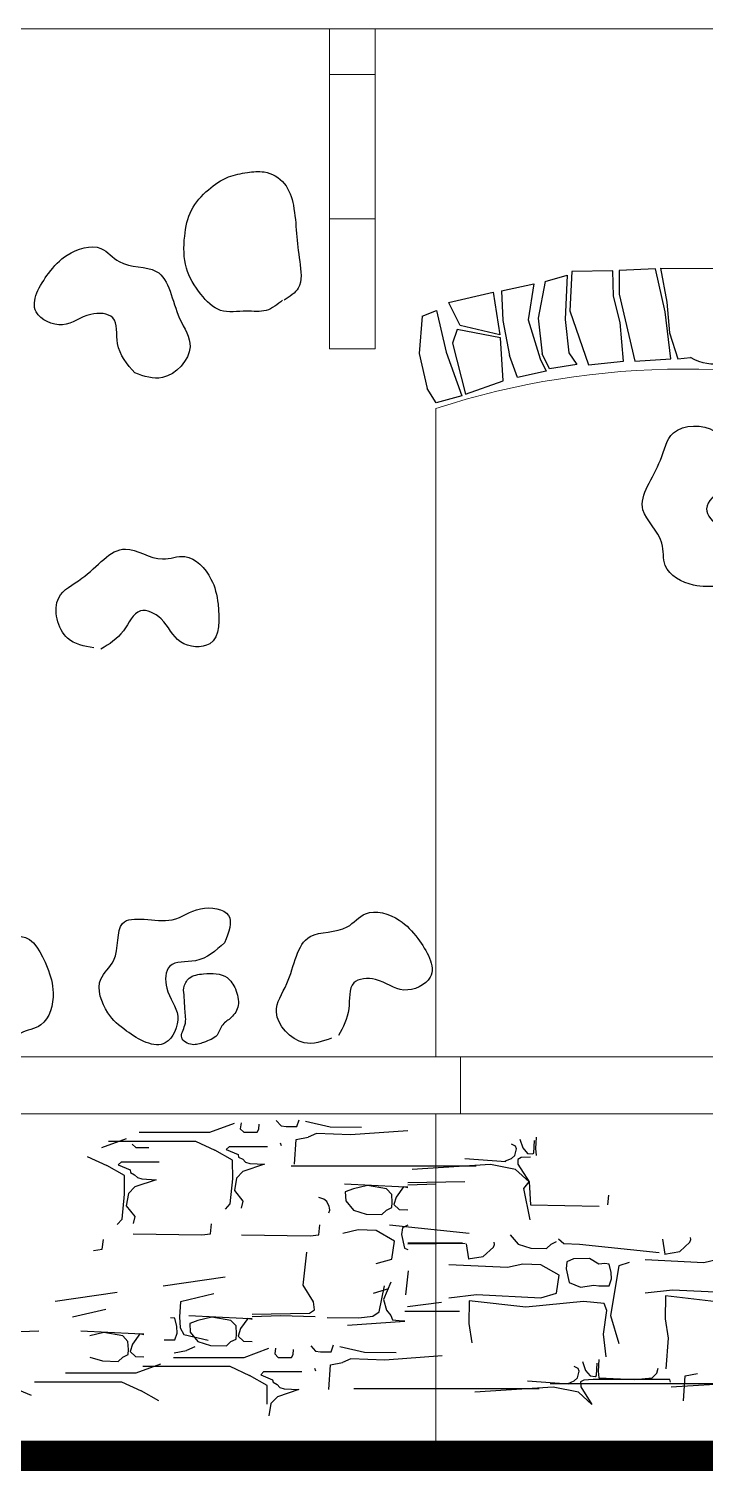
# Model space of a CAD drawing. Header units: millimetres. Extents: x 85048 to 158814, y 1395 to 38919.
# Drawn here: x 119170 to 120951, y 23374 to 27169 of the extents above; entities that cross this region are included whole.
import ezdxf

# ---------------------------------------------------------------- set-up
doc = ezdxf.new("R2010")
doc.units = ezdxf.units.MM
doc.layers.add('hatches', color=8, linetype='Continuous')
doc.layers.add('wall', color=5, linetype='Continuous')

msp = doc.modelspace()

# ---------------------------------------------------------------- linework, layer by layer
at = {"layer": 'hatches', "color": 252, "ltscale": 50, "true_color": 0x8f9991}
for p, q in [((120600.1, 26531.2, 0.3), (120594.7, 26427.1, 0.3)), ((120707.6, 26532.6, 0.3), (120600.1, 26531.2, 0.3)), ((120709.4, 26466.2, 0.3), (120707.6, 26532.6, 0.3)), ((120820.3, 26537.7, 0.3), (120724.8, 26533.5, 0.3)), ((120724.8, 26533.5, 0.3), (120724.8, 26471.2, 0.3)), ((120845.3, 26424.7, 0.3), (120820.3, 26537.7, 0.3)), ((120833.5, 26539.9, 0.3), (120994.4, 26538.7, 0.3)), ((120833.5, 26539.9, 0.3), (120850.4, 26450.5, 0.3)), ((120414.4, 26479.8, 0.3), (120499.7, 26498.2, 0.3)), ((120414.4, 26479.8, 0.3), (120499.7, 26498.2, 0.3)), ((120499.7, 26498.2, 0.3), (120484.6, 26404.1, 0.3)), ((120529.8, 26504.9, 0.3), (120511.6, 26408.3, 0.3)), ((120529.8, 26504.9, 0.3), (120587.3, 26521.3, 0.3)), ((120587.3, 26521.3, 0.3), (120582, 26404.2, 0.3)), ((120275.5, 26449.3, 0), (120392.4, 26476.1, 0)), ((120392.4, 26476.1, 0), (120410.3, 26364.7, 0)), ((120414.4, 26479.8, 0.3), (120418, 26402.4, 0.3)), ((120414.4, 26479.8, 0.3), (120418, 26402.4, 0.3)), ((120726.8, 26396.5, 0.3), (120709.4, 26466.2, 0.3)), ((120724.8, 26471.2, 0.3), (120766.2, 26295.1, 0.3)), ((120205.8, 26413, 0.3), (120243.6, 26428.5, 0.3)), ((120243.6, 26428.5, 0.3), (120268.8, 26318.7, 0.3)), ((120306, 26388.7, 0), (120276.1, 26448.1, 0)), ((120594.7, 26427.1, 0.3), (120643.9, 26285.7, 0.3)), ((120860.8, 26301, 0.3), (120845.3, 26424.7, 0.3)), ((120850.4, 26450.5, 0.3), (120857.3, 26369.7, 0.3)), ((120205.8, 26413, 0.3), (120198.4, 26315, 0.3)), ((120297.6, 26378.4, 0), (120285.5, 26342.3, 0)), ((120297.6, 26378.4, 0), (120285.5, 26342.3, 0)), ((120412, 26356.1, 0), (120297.6, 26378.4, 0)), ((120412, 26356.1, 0), (120297.6, 26378.4, 0)), ((120410.3, 26364.7, 0), (120306, 26388.7, 0)), ((120410.3, 26364.7, 0), (120306, 26388.7, 0)), ((120418, 26402.4, 0.3), (120435.9, 26309.5, 0.3)), ((120418, 26402.4, 0.3), (120435.9, 26309.5, 0.3)), ((120484.6, 26404.1, 0.3), (120516.5, 26301.1, 0.3)), ((120511.6, 26408.3, 0.3), (120521.8, 26314.2, 0.3)), ((120582, 26404.2, 0.3), (120592, 26317.2, 0.3)), ((120736.3, 26295.3, 0.3), (120726.8, 26396.5, 0.3)), ((120285.5, 26342.3, 0), (120320.2, 26208.2, 0)), ((120285.5, 26342.3, 0), (120320.2, 26208.2, 0)), ((120418.8, 26243.3, 0), (120412, 26356.1, 0)), ((120418.8, 26243.3, 0), (120412, 26356.1, 0)), ((120857.3, 26369.7, 0.3), (120878.8, 26300.7, 0.3)), ((120198.4, 26315, 0.3), (120219, 26222.7, 0.3)), ((120268.8, 26318.7, 0.3), (120310, 26203.9, 0.3)), ((120456.7, 26252.3, 0.3), (120435.9, 26309.5, 0.3)), ((120516.5, 26301.1, 0.3), (120532.1, 26268.6, 0.3)), ((120540.9, 26274.8, 0.3), (120521.8, 26314.2, 0.3)), ((120592, 26317.2, 0.3), (120613, 26286, 0.3)), ((120766.2, 26295.1, 0.3), (120860.8, 26301, 0.3)), ((120878.8, 26300.7, 0.3), (120912.8, 26304.3, 0.3)), ((120532.1, 26268.6, 0.3), (120456.7, 26252.3, 0.3)), ((120613, 26286, 0.3), (120540.9, 26274.8, 0.3)), ((120643.9, 26285.7, 0.3), (120736.3, 26295.3, 0.3)), ((120320.2, 26208.2, 0), (120418.8, 26243.3, 0)), ((120320.2, 26208.2, 0), (120418.8, 26243.3, 0)), ((120242.3, 26185.6, 0.3), (120219, 26222.7, 0.3)), ((120310, 26203.9, 0.3), (120242.3, 26185.6, 0.3)), ((119646.8, 24266.4, -40.3), (119711.8, 24290.3, -40.3)), ((119729.5, 24290.7, -40.3), (119727, 24275.3, -40.3)), ((119821.8, 24297, 15.7), (119834.7, 24282.7, 15.7)), ((119875.6, 24281, 15.7), (119881.7, 24299.1, 15.7)), ((119898.9, 24295.2, 15.7), (119963.3, 24280.2, 15.7)), ((119460.6, 24266.4, -40.3), (119646.8, 24266.4, -40.3)), ((119727, 24275.3, -40.3), (119736.3, 24266.4, -40.3)), ((119736.3, 24266.4, -40.3), (119771.2, 24266.4, -40.3)), ((119771.2, 24266.4, -40.3), (119775.4, 24274.2, -40.3)), ((119775.4, 24274.2, -40.3), (119776.3, 24287.4, -40.3)), ((119834.7, 24282.7, 15.7), (119847.8, 24281, 15.7)), ((119847.8, 24281, 15.7), (119875.6, 24281, 15.7)), ((119873.8, 24246.9, 15.7), (119905.8, 24253.1, 15.7)), ((119927.8, 24262.8, 15.7), (119905.8, 24253.1, 15.7)), ((120017, 24259.3, 15.7), (119927.8, 24262.8, 15.7)), ((119963.3, 24280.2, 15.7), (120046.4, 24279.4, 15.7)), ((120167.8, 24270.1, 15.7), (120017, 24259.3, 15.7)), ((120505.7, 24253.2, 12), (120504, 24223, 12)), ((119362.1, 24225.8, -81), (119427.1, 24249.7, -81)), ((119379.7, 24242.8, -40.3), (119608.6, 24242.8, -40.3)), ((119442.3, 24234.7, -81), (119451.5, 24225.8, -81)), ((119451.5, 24225.8, -81), (119486.5, 24225.8, -81)), ((119608.6, 24242.8, -40.3), (119660.3, 24219, 15.7)), ((119706.8, 24192.4, 15.7), (119660.3, 24219, 15.7)), ((119698.6, 24228.9, 15.7), (119690.2, 24220.8, 15.7)), ((119690.2, 24220.8, 15.7), (119721.7, 24207.4, 15.7)), ((119698.6, 24228.9, 15.7), (119798.5, 24228.9, 15.7)), ((119835.5, 24230.1, 15.7), (119833, 24237.5, 15.7)), ((119869.3, 24181.8, 15.7), (119873.8, 24246.9, 15.7)), ((120451.3, 24229.3, 12), (120441, 24235, 12)), ((120449.7, 24205.2, 12), (120454.3, 24222.6, 12)), ((120454.3, 24222.6, 12), (120451.3, 24229.3, 12)), ((120462.7, 24247.8, 12), (120470.5, 24224.7, 12)), ((120470.5, 24224.7, 12), (120483.4, 24210.5, 12)), ((120500, 24211.3, 12), (120501.5, 24244, 12)), ((120504, 24223, 12), (120505.7, 24205.2, 12)), ((119323.8, 24202.3, -81), (119375.6, 24178.5, -25)), ((119422, 24151.9, -25), (119375.6, 24178.5, -25)), ((119413.8, 24188.3, -25), (119405.5, 24180.3, -25)), ((119405.5, 24180.3, -25), (119436.9, 24166.9, -25)), ((119413.8, 24188.3, -25), (119513.7, 24188.3, -25)), ((119707, 24143.6, 15.7), (119706.8, 24192.4, 15.7)), ((119721.7, 24207.4, 15.7), (119722.6, 24200.9, 15.7)), ((119722.6, 24200.9, 15.7), (119733.6, 24194.8, 15.7)), ((119733.6, 24194.8, 15.7), (119740.7, 24187.1, 15.7)), ((119790.7, 24181.7, 15.7), (119734.1, 24162.8, 15.7)), ((119740.7, 24187.1, 15.7), (119752.1, 24183.6, 15.7)), ((119752.1, 24183.6, 15.7), (119790.7, 24181.7, 15.7)), ((119860.8, 24177.3, 234.8), (120348.3, 24177.3, 234.8)), ((120385.4, 24181, 12), (120179.8, 24167.7, 12)), ((120318.3, 24197.1, 12), (120425.9, 24189.2, 12)), ((120452, 24167.7, 12), (120385.4, 24181, 12)), ((120425.4, 24190.6, 12), (120441, 24197.1, 12)), ((120425.9, 24189.2, 12), (120425.4, 24190.6, 12)), ((120441, 24197.1, 12), (120449.7, 24205.2, 12)), ((120466.4, 24199.4, 12), (120457.4, 24194.6, 12)), ((120457.4, 24194.6, 12), (120458.1, 24181.8, 12)), ((120458.1, 24181.8, 12), (120487.4, 24135.3, 12)), ((120490.7, 24200.6, 12), (120466.4, 24199.4, 12)), ((120483.4, 24210.5, 12), (120496.5, 24208.8, 12)), ((120496.5, 24208.8, 12), (120500, 24211.3, 12)), ((119422.2, 24103.1, -25), (119422, 24151.9, -25)), ((119436.9, 24166.9, -25), (119437.8, 24160.3, -25)), ((119437.8, 24160.3, -25), (119448.8, 24154.2, -25)), ((119448.8, 24154.2, -25), (119456, 24146.6, -25)), ((119505.9, 24141.1, -25), (119449.4, 24122.2, -25)), ((119456, 24146.6, -25), (119467.4, 24143.1, -25)), ((119467.4, 24143.1, -25), (119505.9, 24141.1, -25)), ((119700.4, 24077.7, 15.7), (119707, 24143.6, 15.7)), ((119717, 24145, 15.7), (119711.5, 24112.8, 15.7)), ((119734.1, 24162.8, 15.7), (119717, 24145, 15.7)), ((120487.4, 24135.3, 12), (120452, 24167.7, 12)), ((119415.7, 24037.2, -25), (119422.2, 24103.1, -25)), ((119432.3, 24104.5, -25), (119426.8, 24072.2, -25)), ((119449.4, 24122.2, -25), (119432.3, 24104.5, -25)), ((119711.5, 24112.8, 15.7), (119734.1, 24084.8, 15.7)), ((120001.2, 24130.2, 15.7), (120143.8, 24123.1, 15.7)), ((120025.4, 24117.3, 15.7), (120003.5, 24109.3, 15.7)), ((120003.5, 24109.3, 15.7), (120004.5, 24085.9, 15.7)), ((120062.1, 24125.9, 15.7), (120025.4, 24117.3, 15.7)), ((120112, 24117.3, 15.7), (120062.1, 24125.9, 15.7)), ((120125.7, 24102.5, 15.7), (120112, 24117.3, 15.7)), ((120127.2, 24081.4, 15.7), (120125.7, 24102.5, 15.7)), ((120156.7, 24122.2, 15.7), (120137.4, 24095.4, 15.7)), ((120143.8, 24123.1, 15.7), (120167.8, 24122.4, 15.7)), ((120167.8, 24119.9, 15.7), (120156.7, 24122.2, 15.7)), ((120167.8, 24133.7, 15.7), (120318.5, 24136.5, 15.7)), ((120167.8, 24127.3, 15.7), (120242.6, 24130.2, 15.7)), ((120473.4, 24118.2, 12), (120487.4, 24135.3, 12)), ((120490.5, 24035.5, 12), (120473.4, 24118.2, 12)), ((120487.4, 24135.3, 12), (120490.7, 24074.7, 12)), ((120694.4, 24074.7, 12), (120697.2, 24100.7, 12)), ((119426.8, 24072.2, -25), (119449.4, 24044.2, -25)), ((119687.8, 24063.8, 15.7), (119700.4, 24077.7, 15.7)), ((119734.1, 24084.8, 15.7), (119729.7, 24066.3, 15.7)), ((119947.2, 24089.9, 15.7), (119934, 24094.4, 15.7)), ((119955, 24084.1, 15.7), (119947.2, 24089.9, 15.7)), ((119960.6, 24070.6, 15.7), (119955, 24084.1, 15.7)), ((119961.9, 24066.8, 15.7), (119960.6, 24070.6, 15.7)), ((119962.6, 24060.9, 15.7), (119961.9, 24066.8, 15.7)), ((120004.5, 24085.9, 15.7), (120025.4, 24061.3, 15.7)), ((120025.4, 24061.3, 15.7), (120058.5, 24050.9, 15.7)), ((120100.1, 24050, 15.7), (120112, 24061.3, 15.7)), ((120112, 24061.3, 15.7), (120126.2, 24068.1, 15.7)), ((120126.2, 24068.1, 15.7), (120127.2, 24081.4, 15.7)), ((120137.4, 24095.4, 15.7), (120131.5, 24075.7, 15.7)), ((120131.5, 24075.7, 15.7), (120145.4, 24062.7, 15.7)), ((120145.4, 24062.7, 15.7), (120167.8, 24061.9, 15.7)), ((120490.7, 24074.7, 12), (120671.5, 24071.9, 12)), ((119403, 24023.3, -25), (119415.7, 24037.2, -25)), ((119449.4, 24044.2, -25), (119444.9, 24025.7, -25)), ((119648.4, 23998.6, 15.7), (119651.2, 24024.7, 15.7)), ((119960.2, 24053.6, 15.7), (119962.6, 24060.9, 15.7)), ((120058.5, 24050.9, 15.7), (120100.1, 24050, 15.7)), ((119444.7, 23998.6, 15.7), (119625.5, 23995.9, 15.7)), ((119625.5, 23995.9, 15.7), (119648.4, 23998.6, 15.7)), ((119730.3, 23996, 15.7), (119911.1, 23993.2, 15.7)), ((119911.1, 23993.2, 15.7), (119934, 23996, 15.7)), ((119934, 23996, 15.7), (119936.8, 24022, 15.7)), ((120037.6, 24009.1, 15.7), (119996.7, 23999.7, 15.7)), ((120085.1, 24007.3, 15.7), (120037.6, 24009.1, 15.7)), ((120132.7, 23979.6, 15.7), (120085.1, 24007.3, 15.7)), ((120119.5, 24022.6, 12), (120329.5, 24000.6, 12)), ((120153.7, 24014.8, 15.7), (120151.4, 23996.6, 15.7)), ((120151.4, 23996.6, 15.7), (120159.5, 23960.8, 15.7)), ((120167.8, 24021.4, 15.7), (120153.7, 24014.8, 15.7)), ((120438, 23996.1, 12), (120458.9, 23971.5, 12)), ((120565, 23986, 12), (120578.9, 23972.9, 12)), ((120913, 23983.7, -100), (120912.3, 23989.5, -100)), ((119340.8, 23955.3, -25), (119363.7, 23958.1, -25)), ((119363.7, 23958.1, -25), (119366.5, 23984.1, -25)), ((119892.2, 23863.6, 15.7), (119901.9, 23950.5, 15.7)), ((120125.7, 23932.4, 15.7), (120132.7, 23979.6, 15.7)), ((120159.5, 23960.8, 15.7), (120167.8, 23957.4, 15.7)), ((120167.8, 23975, 15.7), (120311.7, 23975, 15.7)), ((120319.5, 23973.4, 15.7), (120167.8, 23971.7, 15.7)), ((120322, 23972.1, 12), (120327.7, 23933.1, 12)), ((120366.9, 23939.5, 12), (120393.7, 23963.9, 12)), ((120393.7, 23963.9, 12), (120396.1, 23971.1, 12)), ((120396.1, 23971.1, 12), (120395.4, 23977, 12)), ((120458.9, 23971.5, 12), (120492.1, 23961.2, 12)), ((120492.1, 23961.2, 12), (120533.6, 23960.2, 12)), ((120533.6, 23960.2, 12), (120545.5, 23971.5, 12)), ((120545.5, 23971.5, 12), (120559.8, 23978.4, 12)), ((120578.9, 23972.9, 12), (120620, 23971.5, 12)), ((120620, 23971.5, 12), (120830, 23949.5, 12)), ((120838.9, 23984.6, -100), (120844.6, 23945.6, -100)), ((120844.2, 23945.5, -100), (120883.9, 23952, -100)), ((120883.9, 23952, -100), (120910.6, 23976.4, -100)), ((120910.6, 23976.4, -100), (120913, 23983.7, -100)), ((120085.1, 23920.3, 15.7), (120125.7, 23932.4, 15.7)), ((120430.3, 23909.9, 12), (120275.9, 23917.5, 12)), ((120327.3, 23933, 12), (120366.9, 23939.5, 12)), ((120471.1, 23919.3, 12), (120430.3, 23909.9, 12)), ((120518.6, 23917.5, 12), (120471.1, 23919.3, 12)), ((120566.2, 23889.9, 12), (120518.6, 23917.5, 12)), ((120587.2, 23925.1, 12), (120584.9, 23906.8, 12)), ((120604.7, 23933.2, 12), (120587.2, 23925.1, 12)), ((120646.8, 23933.7, 12), (120604.7, 23933.2, 12)), ((120670.9, 23919, 12), (120646.8, 23933.7, 12)), ((120687, 23920.4, 12), (120670.9, 23919, 12)), ((120698.6, 23919, 12), (120687, 23920.4, 12)), ((120703.6, 23897, 12), (120698.6, 23919, 12)), ((120724, 23914.4, 12), (120701.5, 23784.1, 12)), ((120751.3, 23923.1, 12), (120724, 23914.4, 12)), ((120947.2, 23922.4, -100), (120792.8, 23930, -100)), ((120988, 23931.8, -100), (120947.2, 23922.4, -100)), ((119524, 23861.8, -40.3), (119687.1, 23885.7, -40.3)), ((120123, 23871.8, 15.7), (120103.7, 23826.1, 15.7)), ((120168.8, 23901.4, 15.7), (120162.2, 23838.5, 15.7)), ((120559.2, 23842.7, 12), (120566.2, 23889.9, 12)), ((120584.9, 23906.8, 12), (120593, 23871.1, 12)), ((120698.6, 23861.8, 12), (120704.7, 23879.9, 12)), ((120704.7, 23879.9, 12), (120703.6, 23897, 12)), ((119239.3, 23821.2, -81), (119402.4, 23845.1, -81)), ((119657.6, 23840.6, -96.3), (119569.8, 23819.7, -96.3)), ((119919.6, 23819.9, 15.7), (119892.2, 23863.6, 15.7)), ((120077.6, 23842.9, 15.7), (120118.2, 23855, 15.7)), ((120093, 23793.3, 15.7), (120106.6, 23862.1, 15.7)), ((120275.9, 23830.5, 12), (120348.5, 23838.7, 12)), ((120348.5, 23838.7, 12), (120518.6, 23830.5, 12)), ((120518.6, 23830.5, 12), (120559.2, 23842.7, 12)), ((120593, 23871.1, 12), (120622.7, 23858.8, 12)), ((120622.7, 23858.8, 12), (120657.7, 23863.5, 12)), ((120657.7, 23863.5, 12), (120670.9, 23861.8, 12)), ((120670.9, 23861.8, 12), (120698.6, 23861.8, 12)), ((120792.8, 23843.1, -100), (120865.4, 23851.2, -100)), ((120846.7, 23835.2, -100), (120846, 23775.3, -100)), ((120996, 23818, -100), (120846.7, 23835.2, -100)), ((120865.4, 23851.2, -100), (121035.5, 23843.1, -100)), ((119372.9, 23800, -137), (119285, 23779.1, -137)), ((119569.8, 23819.7, -96.3), (119567.1, 23780.6, -96.3)), ((119908.8, 23790.3, 15.7), (119922, 23798.5, 15.7)), ((119922, 23798.5, 15.7), (119919.6, 23819.9, 15.7)), ((120103.7, 23826.1, 15.7), (120112.3, 23798, 15.7)), ((120112.3, 23798, 15.7), (120123, 23784, 15.7)), ((120167.6, 23807.3, 15.7), (120257.2, 23819, 15.7)), ((120329.8, 23822.7, 12), (120329.1, 23762.8, 12)), ((120479.1, 23805.5, 12), (120329.8, 23822.7, 12)), ((120630.5, 23820.3, 12), (120479.1, 23805.5, 12)), ((120685.5, 23815, 12), (120630.5, 23820.3, 12)), ((120682.9, 23734.5, 12), (120692.2, 23797.1, 12)), ((120692.2, 23797.1, 12), (120685.5, 23815, 12)), ((119554.6, 23776.5, -96.3), (119543, 23777.9, -96.3)), ((119559.7, 23754.6, -96.3), (119554.6, 23776.5, -96.3)), ((119567.1, 23780.6, -96.3), (119568.4, 23751.1, -96.3)), ((119591.4, 23784, 15.7), (119734, 23776.9, 15.7)), ((119615.6, 23771.1, 15.7), (119593.7, 23763.1, 15.7)), ((119593.7, 23763.1, 15.7), (119594.7, 23739.7, 15.7)), ((119652.3, 23779.7, 15.7), (119615.6, 23771.1, 15.7)), ((119702.2, 23771.1, 15.7), (119652.3, 23779.7, 15.7)), ((119715.9, 23756.3, 15.7), (119702.2, 23771.1, 15.7)), ((119746.9, 23776, 15.7), (119727.6, 23749.2, 15.7)), ((119734, 23776.9, 15.7), (119758, 23776.2, 15.7)), ((119758, 23773.7, 15.7), (119746.9, 23776, 15.7)), ((119758, 23787.5, 15.7), (119908.8, 23790.3, 15.7)), ((119758, 23781.1, 15.7), (119832.8, 23784, 15.7)), ((119832.8, 23784, 15.7), (119924, 23781.6, 15.7)), ((119955.8, 23778.3, 15.7), (120038.9, 23777.5, 15.7)), ((120160.3, 23768.1, 15.7), (120009.5, 23757.4, 15.7)), ((120038.9, 23777.5, 15.7), (120075.8, 23782.5, 15.7)), ((120075.8, 23782.5, 15.7), (120093, 23793.3, 15.7)), ((120123, 23784, 15.7), (120127.5, 23772.8, 15.7)), ((120127.5, 23772.8, 15.7), (120154.3, 23769.9, 15.7)), ((120154.3, 23769.9, 15.7), (120160.3, 23770.2, 15.7)), ((120304.2, 23794.7, 15.7), (120160.3, 23794.7, 15.7)), ((120329.1, 23762.8, 12), (120336.7, 23711.7, 12)), ((120701.5, 23784.1, 12), (120724, 23709.9, 12)), ((120846, 23775.3, -100), (120853.6, 23724.2, -100)), ((119122, 23740.6, -25), (119196.8, 23743.5, -25)), ((119306.7, 23743.4, -25), (119449.3, 23736.4, -25)), ((119367.5, 23739.1, -25), (119330.8, 23730.6, -25)), ((119417.5, 23730.6, -25), (119367.5, 23739.1, -25)), ((119431.1, 23715.7, -25), (119417.5, 23730.6, -25)), ((119462.1, 23735.4, -25), (119442.8, 23708.7, -25)), ((119449.3, 23736.4, -25), (119473.3, 23735.7, -25)), ((119473.3, 23733.2, -25), (119462.1, 23735.4, -25)), ((119554.6, 23719.4, -96.3), (119560.8, 23737.4, -96.3)), ((119560.8, 23737.4, -96.3), (119559.7, 23754.6, -96.3)), ((119568.4, 23751.1, -96.3), (119578, 23733.5, -96.3)), ((119578, 23733.5, -96.3), (119642.4, 23718.5, -96.3)), ((119594.7, 23739.7, 15.7), (119615.6, 23715.1, 15.7)), ((119702.2, 23715.1, 15.7), (119716.5, 23721.9, 15.7)), ((119717.4, 23735.2, 15.7), (119715.9, 23756.3, 15.7)), ((119716.5, 23721.9, 15.7), (119717.4, 23735.2, 15.7)), ((119727.6, 23749.2, 15.7), (119721.7, 23729.5, 15.7)), ((119721.7, 23729.5, 15.7), (119735.6, 23716.5, 15.7)), ((120690.5, 23674.9, 12), (120682.9, 23734.5, 12)), ((120853.6, 23724.2, -100), (120847.3, 23643.9, -100)), ((119432.7, 23694.6, -25), (119431.1, 23715.7, -25)), ((119431.7, 23681.4, -25), (119432.7, 23694.6, -25)), ((119442.8, 23708.7, -25), (119437, 23689, -25)), ((119437, 23689, -25), (119450.8, 23675.9, -25)), ((119526.9, 23719.4, -96.3), (119554.6, 23719.4, -96.3)), ((119552.8, 23685.3, -96.3), (119584.9, 23691.4, -96.3)), ((119606.9, 23701.2, -96.3), (119584.9, 23691.4, -96.3)), ((119615.6, 23715.1, 15.7), (119648.8, 23704.8, 15.7)), ((119648.8, 23704.8, 15.7), (119690.3, 23703.8, 15.7)), ((119690.3, 23703.8, 15.7), (119702.2, 23715.1, 15.7)), ((119735.6, 23716.5, 15.7), (119758, 23715.7, 15.7)), ((119737.3, 23673.7, -40.3), (119802.3, 23697.6, -40.3)), ((119820, 23698, -40.3), (119817.6, 23682.6, -40.3)), ((119817.6, 23682.6, -40.3), (119826.8, 23673.7, -40.3)), ((119865.9, 23681.6, -40.3), (119866.8, 23694.7, -40.3)), ((119912.3, 23704.3, 15.7), (119925.2, 23690, 15.7)), ((119925.2, 23690, 15.7), (119938.4, 23688.3, 15.7)), ((119938.4, 23688.3, 15.7), (119966.1, 23688.3, 15.7)), ((119966.1, 23688.3, 15.7), (119972.2, 23706.4, 15.7)), ((119989.4, 23702.5, 15.7), (120053.8, 23687.5, 15.7)), ((120053.8, 23687.5, 15.7), (120137, 23686.7, 15.7)), ((119330.8, 23674.5, -25), (119364, 23664.2, -25)), ((119364, 23664.2, -25), (119405.6, 23663.2, -25)), ((119405.6, 23663.2, -25), (119417.5, 23674.5, -25)), ((119417.5, 23674.5, -25), (119431.7, 23681.4, -25)), ((119450.8, 23675.9, -25), (119473.3, 23675.2, -25)), ((119452.6, 23633.2, -81), (119517.6, 23657, -81)), ((119470.3, 23650.1, -40.3), (119699.1, 23650.1, -40.3)), ((119551.1, 23673.7, -40.3), (119737.3, 23673.7, -40.3)), ((119699.1, 23650.1, -40.3), (119750.8, 23626.4, 15.7)), ((119826.8, 23673.7, -40.3), (119861.7, 23673.7, -40.3)), ((119861.7, 23673.7, -40.3), (119865.9, 23681.6, -40.3)), ((119926, 23637.4, 15.7), (119923.5, 23644.8, 15.7)), ((119959.8, 23589.2, 15.7), (119964.3, 23654.2, 15.7)), ((119964.3, 23654.2, 15.7), (119996.3, 23660.4, 15.7)), ((120018.3, 23670.1, 15.7), (119996.3, 23660.4, 15.7)), ((120107.5, 23666.6, 15.7), (120018.3, 23670.1, 15.7)), ((120258.3, 23677.4, 15.7), (120107.5, 23666.6, 15.7)), ((120616.5, 23644, 15.7), (120606.2, 23649.7, 15.7)), ((120619.5, 23637.3, 15.7), (120616.5, 23644, 15.7)), ((120627.8, 23662.6, 15.7), (120635.7, 23639.4, 15.7)), ((120665.2, 23626, 15.7), (120666.7, 23658.7, 15.7)), ((120670.9, 23667.9, 15.7), (120669.2, 23637.7, 15.7)), ((120823.7, 23632.5, 15.7), (120827.4, 23645.5, 15.7)), ((119185.5, 23609.6, -81), (119414.4, 23609.6, -81)), ((119266.3, 23633.2, -81), (119452.6, 23633.2, -81)), ((119414.4, 23609.6, -81), (119466.1, 23585.8, -25)), ((119797.3, 23599.8, 15.7), (119750.8, 23626.4, 15.7)), ((119789.1, 23636.2, 15.7), (119780.7, 23628.1, 15.7)), ((119780.7, 23628.1, 15.7), (119812.2, 23614.7, 15.7)), ((119789.1, 23636.2, 15.7), (119889, 23636.2, 15.7)), ((119812.2, 23614.7, 15.7), (119813.1, 23608.2, 15.7)), ((119813.1, 23608.2, 15.7), (119824.1, 23602.1, 15.7)), ((120483.5, 23611.8, 15.7), (120591.1, 23604, 15.7)), ((120590.5, 23605.3, 15.7), (120606.2, 23611.8, 15.7)), ((120606.2, 23611.8, 15.7), (120614.8, 23619.9, 15.7)), ((120614.8, 23619.9, 15.7), (120619.5, 23637.3, 15.7)), ((120631.6, 23614.1, 15.7), (120622.5, 23609.4, 15.7)), ((120622.5, 23609.4, 15.7), (120623.3, 23596.5, 15.7)), ((120655.9, 23615.3, 15.7), (120631.6, 23614.1, 15.7)), ((120635.7, 23639.4, 15.7), (120648.6, 23625.2, 15.7)), ((120648.6, 23625.2, 15.7), (120661.7, 23623.5, 15.7)), ((120857.6, 23615.3, 15.7), (120655.9, 23615.3, 15.7)), ((120661.7, 23623.5, 15.7), (120665.2, 23626, 15.7)), ((120669.2, 23637.7, 15.7), (120670.9, 23619.9, 15.7)), ((120670.9, 23619.9, 15.7), (120765.9, 23615.8, 15.7)), ((120765.9, 23615.8, 15.7), (120811.1, 23619.9, 15.7)), ((120811.1, 23619.9, 15.7), (120823.7, 23632.5, 15.7)), ((120860.1, 23608, 15.7), (120857.6, 23615.3, 15.7)), ((121067.5, 23608.2, -96.3), (120861.8, 23594.9, -96.3)), ((120893.9, 23559.7, 15.7), (120898.4, 23624.8, 15.7)), ((120898.4, 23624.8, 15.7), (120930.4, 23630.9, 15.7)), ((119144.7, 23587.6, -25), (119176.2, 23574.2, -25)), ((119512.5, 23559.2, -25), (119466.1, 23585.8, -25)), ((119797.5, 23550.9, 15.7), (119797.3, 23599.8, 15.7)), ((119824.6, 23570.1, 15.7), (119807.5, 23552.4, 15.7)), ((119824.1, 23602.1, 15.7), (119831.2, 23594.4, 15.7)), ((119881.2, 23589, 15.7), (119824.6, 23570.1, 15.7)), ((119831.2, 23594.4, 15.7), (119842.6, 23590.9, 15.7)), ((119842.6, 23590.9, 15.7), (119881.2, 23589, 15.7)), ((120026, 23592, 238.6), (120513.5, 23592, 238.6)), ((120550.5, 23595.7, 15.7), (120344.9, 23582.4, 15.7)), ((120542.9, 23604.5, 126.6), (121030.4, 23604.5, 126.6)), ((120617.2, 23582.4, 15.7), (120550.5, 23595.7, 15.7)), ((120591.1, 23604, 15.7), (120590.5, 23605.3, 15.7)), ((120652.5, 23550, 15.7), (120617.2, 23582.4, 15.7)), ((120623.3, 23596.5, 15.7), (120652.5, 23550, 15.7)), ((119807.5, 23552.4, 15.7), (119802.1, 23520.1, 15.7))]:
    msp.add_line(p, q, dxfattribs=at)
for points in [[(119838.5, 26455.8, 0.5), (119795.2, 26428.4, 0.5), (119743.2, 26426.7, 0.5), (119674.9, 26428.6, 0.5), (119623.5, 26471, 0.5), (119585.2, 26539.9, 0.5), (119580.6, 26623.9, 0.5), (119598.4, 26692.6, 0.5), (119642.9, 26746.1, 0.5), (119695.9, 26779.8, 0.5), (119745.7, 26791.4, 0.5), (119789.8, 26792.8, 0.5), (119842.9, 26762.4, 0.5), (119866.7, 26705.1, 0.5), (119875.1, 26631.2, 0.5), (119883.4, 26557.4, 0.5), (119879.6, 26487.1, 0.5), (119842.5, 26455.9, 0.5)], [(119449.6, 26263.9, 0.5), (119521.8, 26251.8, 0.5), (119594.8, 26332.6, 0.5), (119567.1, 26407.6, 0.5), (119505.8, 26531.2, 0.5), (119408, 26556.9, 0.5), (119360.2, 26591.3, 0.5), (119271, 26574.1, 0.5), (119222.2, 26525.9, 0.5), (119189.5, 26424.4, 0.5), (119258.8, 26390.7, 0.5), (119333.3, 26418.1, 0.5), (119391.1, 26409.2, 0.5), (119404, 26341.4, 0.5), (119449.6, 26263.9, 0.5)], [(121018.1, 26050.1, 0.5), (120976.3, 26110.3, 0.5), (120867.5, 26106.2, 0.5), (120833.1, 26034.1, 0.5), (120787.3, 25903.8, 0.5), (120837.2, 25815.9, 0.5), (120845.9, 25757.7, 0.5), (120920.5, 25705.7, 0.5), (120989, 25704.4, 0.5), (121084.6, 25751.8, 0.5), (121060.4, 25825, 0.5), (120988.7, 25859.2, 0.5), (120954.8, 25906.8, 0.5), (120994.3, 25963.4, 0.5), (121018.1, 26050.1, 0.5)], [(119341.1, 25540.5, 0.5), (119272.4, 25565.8, 0.5), (119248.9, 25672.1, 0.5), (119310.1, 25723.6, 0.5), (119424.6, 25800.7, 0.5), (119522.3, 25774.6, 0.5), (119580.8, 25780.8, 0.5), (119649.8, 25721.7, 0.5), (119668.4, 25655.7, 0.5), (119646.5, 25551.3, 0.5), (119569.6, 25556.3, 0.5), (119518.4, 25617.1, 0.5), (119463.8, 25637.9, 0.5), (119419.1, 25585.4, 0.5), (119360.2, 25537.3, 0.5)], [(119685.4, 24764.3, 0.5), (119696.2, 24836.7, 0.5), (119622.2, 24854.2, 0.5), (119547.7, 24825.3, 0.5), (119417.1, 24815.7, 0.5), (119393.2, 24717.5, 0.5), (119359.7, 24669.1, 0.5), (119378.5, 24580.2, 0.5), (119427.5, 24532.3, 0.5), (119529.6, 24501.4, 0.5), (119562.1, 24571.3, 0.5), (119533.3, 24645.3, 0.5), (119541.2, 24703.2, 0.5), (119608.7, 24717.4, 0.5), (119685.4, 24764.3, 0.5)], [(119967.1, 24513.6, 0.5), (119894.9, 24501.5, 0.5), (119821.9, 24582.3, 0.5), (119849.5, 24657.2, 0.5), (119910.9, 24780.9, 0.5), (120008.7, 24806.5, 0.5), (120056.5, 24840.9, 0.5), (120145.7, 24823.8, 0.5), (120194.5, 24775.6, 0.5), (120227.2, 24674, 0.5), (120157.9, 24640.3, 0.5), (120083.4, 24667.8, 0.5), (120025.6, 24658.9, 0.5), (120012.7, 24591.1, 0.5), (119985.3, 24520.2, 0.5)], [(118876.3, 24644.6, 0.5), (118828, 24589.5, 0.5), (118858.3, 24484.9, 0.5), (118936.6, 24469, 0.5), (119074.1, 24456.1, 0.5), (119147.3, 24525.8, 0.5), (119201.7, 24548.3, 0.5), (119234.1, 24633.3, 0.5), (119218.7, 24700.1, 0.5), (119149.6, 24781.3, 0.5), (119084.5, 24740.1, 0.5), (119068.6, 24662.2, 0.5), (119030.6, 24617.8, 0.5), (118966.2, 24642.5, 0.5), (118876.3, 24644.6, 0.5)], [(119714.7, 24643.1, 0.5), (119692.3, 24672.8, 0.5), (119630.3, 24682.9, 0.5), (119592.5, 24671.1, 0.5), (119578.3, 24646.3, 0.5), (119579.6, 24621, 0.5), (119581.1, 24590.3, 0.5), (119581, 24547.4, 0.5), (119572.7, 24515.1, 0.5), (119600, 24496.7, 0.5), (119630.4, 24502.6, 0.5), (119665.7, 24521.9, 0.5), (119680.9, 24549.1, 0.5), (119703, 24567.8, 0.5), (119721.2, 24599.4, 0.5), (119714.7, 24643.1, 0.5)]]:
    msp.add_spline(points, degree=3, dxfattribs=at)
msp.add_open_spline([(120991.3, 26287.9, 0.3), (120971.5, 26285.6, 0.3), (120942.2, 26286.8, 0.3), (120912.8, 26304.3, 0.3)], degree=3, dxfattribs=at)
at = {"layer": 'wall', "color": 250, "linetype": 'Continuous', "lineweight": 15, "ltscale": 0.13}
for p, q in [((126305.1, 27169.4, 0.5), (112166.7, 27169.4, 0.5)), ((119961.8, 27169.4, 7.6), (119961.8, 26327.6, 7.6)), ((120081.8, 27169.4, 7.6), (120081.8, 26327.6, 7.6)), ((119961.8, 27049.4, 7.6), (120081.8, 27049.4, 7.6)), ((119961.8, 26669.6, 7.6), (120081.8, 26669.6, 7.6)), ((119961.8, 26327.6, 7.6), (120081.8, 26327.6, 7.6)), ((120242.1, 24464.3, 4), (120242.1, 26170.3, 1)), ((112700.9, 24464.3), (120547.4, 24464.3)), ((112880.9, 24464.3, 0.5), (120547.4, 24464.3, 0.5)), ((121026.4, 24464.3, 0.5), (112880.9, 24464.3, 0.5)), ((120306.4, 24314.3, 4.5), (120306.4, 24464.3, 4.5)), ((112700.9, 24314.3), (120547.4, 24314.3)), ((121026.4, 24314.3, 0.5), (112880.9, 24314.3, 0.5)), ((120242.1, 23414.3, 4), (120242.1, 24314.3, 4))]:
    msp.add_line(p, q, dxfattribs=at)
at = {"layer": 'wall', "color": 250, "linetype": 'Continuous', "lineweight": 15, "ltscale": 0.13, "const_width": 80}
msp.add_lwpolyline([(135491.3, 23414.3), (109650.4, 23414.3)], dxfattribs=at)
at = {"layer": 'wall', "color": 250, "linetype": 'Continuous', "lineweight": 15, "ltscale": 0.13}
msp.add_arc((120893.3, 24175.3, -0.3), 2098.6, 71.923, 108.077, dxfattribs=at)

doc.saveas('drawing.dxf')
